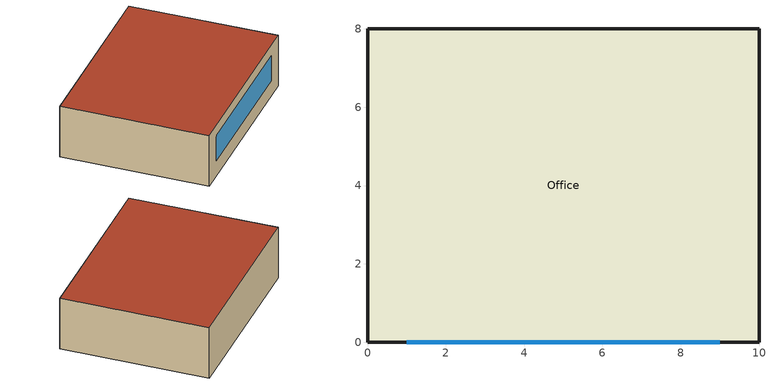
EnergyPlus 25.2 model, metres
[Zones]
Office
 floor ground (Ground floor): 0,0 0,8 10,8 10,0 z0
 wall outside (Exterior wall): 0,0 10,0 10,8 0,8 0,0 z0:3
 window (Exterior window): 1,0 9,0 z0.9:2.4
 roof outside (Exterior roof): 0,8 0,0 10,0 10,8 z3
[Building]
Single-zone office: North Axis {deg}=0; Terrain=City; Loads Convergence Tolerance Value {W}=0.04; Temperature Convergence Tolerance Value {deltaC}=0.4; Solar Distribution=FullInteriorAndExterior; Maximum Number of Warmup Days=25; Minimum Number of Warmup Days=6
[Site:Location]
Rome: Latitude {deg}=41.8; Longitude {deg}=12.6; Time Zone {hr}=1; Elevation {m}=20
[SizingPeriod:DesignDay] Day of Month=21; Humidity Condition Type=Wetbulb; Barometric Pressure {Pa}=101100; Rain Indicator=No; Snow Indicator=No; Daylight Saving Time Indicator=No; Solar Model Indicator=ASHRAEClearSky
Name | Month | Day Type | Maximum Dry-Bulb Temperature {C} | Daily Dry-Bulb Temperature Range {deltaC} | Wetbulb at Maximum Dry-Bulb {C} | Wind Speed {m/s} | Wind Direction {deg} | Sky Clearness
Rome winter design day | 1 | WinterDesignDay | 0 | 0 | 0 | 4.9 | 0 | 0
Rome summer design day | 7 | SummerDesignDay | 33 | 11 | 22 | 3.6 | 250 | 1
[Site:GroundTemperature:BuildingSurface]
18, 18, 18.2, 18.6, 19.4, 20.1, 20.6, 20.7, 20.3, 19.6, 18.9, 18.3
[Material]
Name | Roughness | Thickness {m} | Conductivity {W/m-K} | Density {kg/m3} | Specific Heat {J/kg-K}
Brick | MediumRough | 0.1 | 0.89 | 1920 | 790
Insulation | Rough | 0.08 | 0.036 | 30 | 1200
Gypsum board | Smooth | 0.013 | 0.16 | 800 | 1090
Concrete slab | MediumRough | 0.2 | 1.73 | 2243 | 837
[WindowMaterial:SimpleGlazingSystem]
Double glazing: U-Factor {W/m2-K}=1.6; Solar Heat Gain Coefficient=0.4; Visible Transmittance=0.7
[Construction]
Exterior wall: Brick, Insulation, Gypsum board
Exterior roof: Concrete slab, Insulation, Gypsum board
Ground floor: Concrete slab
Exterior window: Double glazing
[Zone]
Office: Type=1; Multiplier=1; Ceiling Height {m}=3; Volume {m3}=240
[People]
Office people: Zone or ZoneList or Space or SpaceList=Office; Number of People Schedule=Office occupancy; Number of People Calculation Method=People; Number of People=8; Fraction Radiant=0.3; Activity Level Schedule=Activity level
[Lights]
Office lights: Zone or ZoneList or Space or SpaceList=Office; Schedule=Office occupancy; Design Level Calculation Method=Watts/Area; Watts per Zone Floor Area {W/m2}=8; Return Air Fraction=0; Fraction Radiant=0.42; Fraction Visible=0.18; Fraction Replaceable=1
[ElectricEquipment]
Office equipment gain: Zone or ZoneList or Space or SpaceList=Office; Schedule=Office equipment; Design Level Calculation Method=Watts/Area; Watts per Zone Floor Area {W/m2}=10; Fraction Latent=0; Fraction Radiant=0.3; Fraction Lost=0
[ZoneInfiltration:DesignFlowRate]
Office infiltration: Zone or ZoneList or Space or SpaceList=Office; Schedule=Always on; Design Flow Rate Calculation Method=AirChanges/Hour; Air Changes per Hour {1/hr}=0.3
[ZoneControl:Thermostat]
Office thermostat: Zone or ZoneList=Office; Control Type Schedule=Control type schedule; Control 1=Office setpoints
[ThermostatSetpoint:DualSetpoint]
Office setpoints: Heating Setpoint Temperature Schedule=Heating setpoint; Cooling Setpoint Temperature Schedule=Cooling setpoint
[ZoneHVAC:IdealLoadsAirSystem]
Office ideal loads: Maximum Heating Supply Air Temperature {C}=50; Minimum Cooling Supply Air Temperature {C}=13; Maximum Heating Supply Air Humidity Ratio {kgWater/kgDryAir}=0.0156; Minimum Cooling Supply Air Humidity Ratio {kgWater/kgDryAir}=0.0077; Heating Limit=NoLimit; Cooling Limit=NoLimit; Dehumidification Control Type=ConstantSupplyHumidityRatio; Humidification Control Type=ConstantSupplyHumidityRatio; Outdoor Air Economizer Type=NoEconomizer; Heat Recovery Type=None
[Zone equipment]
Office: Office ideal loads
[Sizing:Zone]
Office: Zone Cooling Design Supply Air Temperature Input Method=SupplyAirTemperature; Zone Cooling Design Supply Air Temperature {C}=14; Zone Heating Design Supply Air Temperature Input Method=SupplyAirTemperature; Zone Heating Design Supply Air Temperature {C}=40; Zone Cooling Design Supply Air Humidity Ratio {kgWater/kgDryAir}=0.0085; Zone Heating Design Supply Air Humidity Ratio {kgWater/kgDryAir}=0.008; Design Specification Outdoor Air Object=Office outdoor air; Cooling Design Air Flow Method=DesignDay; Heating Design Air Flow Method=DesignDay
[DesignSpecification:OutdoorAir]
Office outdoor air: Outdoor Air Method=Flow/Person; Outdoor Air Flow per Person {m3/s-person}=0.01
[Schedule:Compact]
Always on: Through: 12/31, For: AllDays, Until: 24:00, 1
Office occupancy: Through: 12/31, For: Weekdays SummerDesignDay WinterDesignDay, Until: 08:00, 0, Until: 12:00, 0.95, Until: 14:00, 0.5, Until: 18:00, 0.95, Until: 24:00, 0, For: AllOtherDays, Until: 24:00, 0
Office equipment: Through: 12/31, For: Weekdays SummerDesignDay WinterDesignDay, Until: 08:00, 0.1, Until: 18:00, 0.9, Until: 24:00, 0.1, For: AllOtherDays, Until: 24:00, 0.1
Activity level: Through: 12/31, For: AllDays, Until: 24:00, 120
Heating setpoint: Through: 12/31, For: Weekdays WinterDesignDay, Until: 07:00, 16, Until: 19:00, 20, Until: 24:00, 16, For: AllOtherDays, Until: 24:00, 16
Cooling setpoint: Through: 12/31, For: Weekdays SummerDesignDay, Until: 07:00, 30, Until: 19:00, 26, Until: 24:00, 30, For: AllOtherDays, Until: 24:00, 30
Control type schedule: Through: 12/31, For: AllDays, Until: 24:00, 4
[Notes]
Monthly ground temperatures under the slab. Without this object EnergyPlus
falls back to a constant 18 C and issues a warning.
